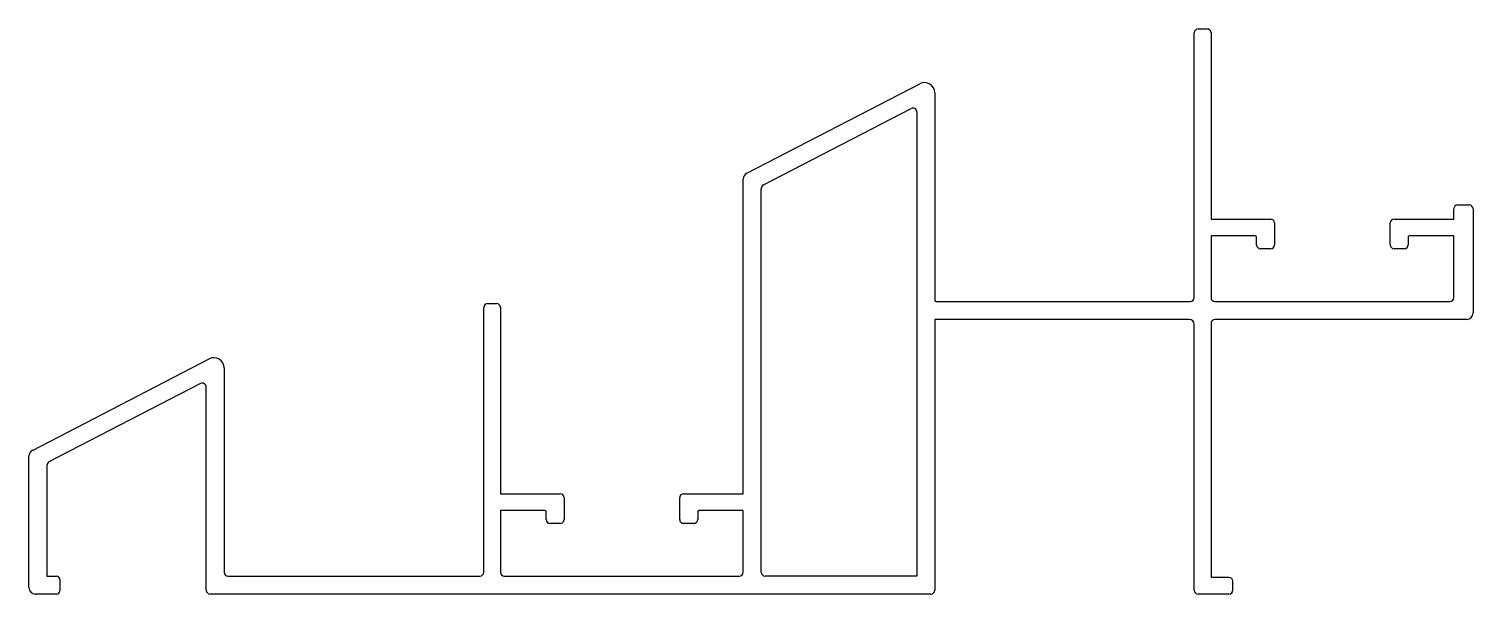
# Model space of a CAD drawing. Extents: x 651 to 763, y 808 to 852.
import ezdxf

# ---------------------------------------------------------------- set-up
doc = ezdxf.new("R2010")
doc.units = 0
doc.layers.get('0').update_dxf_attribs({"linetype": 'CONTINUOUS'})

msp = doc.modelspace()

# ---------------------------------------------------------------- linework, layer by layer
for p, q in [((741.97, 852.04), (742.67, 852.04)), ((741.67, 831.14), (741.67, 851.74)), ((742.97, 851.74), (742.97, 837.24)), ((706.84, 840.81), (720.3, 847.77)), ((721.47, 847.06), (721.47, 830.94)), ((708.13, 839.9), (719.63, 845.85)), ((720.07, 845.58), (720.07, 809.47)), ((706.57, 815.87), (706.57, 840.36)), ((707.97, 809.77), (707.97, 839.63)), ((761.87, 837.24), (761.87, 838.04)), ((762.17, 838.34), (763.07, 838.34)), ((763.37, 838.04), (763.37, 829.94)), ((742.97, 837.24), (747.62, 837.24)), ((747.92, 836.94), (747.92, 835.24)), ((756.92, 835.24), (756.92, 836.94)), ((757.22, 837.24), (761.87, 837.24)), ((742.97, 835.94), (742.97, 831.14)), ((746.42, 835.94), (742.97, 835.94)), ((746.52, 835.24), (746.52, 835.84)), ((758.32, 835.84), (758.32, 835.24)), ((761.87, 835.94), (758.42, 835.94)), ((761.87, 831.14), (761.87, 835.94)), ((747.62, 834.94), (746.82, 834.94)), ((758.02, 834.94), (757.22, 834.94)), ((686.67, 830.67), (687.37, 830.67)), ((721.57, 830.84), (741.37, 830.84)), ((743.27, 830.84), (761.57, 830.84)), ((686.37, 809.77), (686.37, 830.37)), ((687.67, 830.37), (687.67, 815.87)), ((741.27, 829.44), (721.47, 829.44)), ((721.47, 829.44), (721.47, 808.37)), ((741.67, 808.37), (741.67, 829.04)), ((742.97, 829.14), (742.97, 809.37)), ((762.87, 829.44), (743.27, 829.44)), ((651.24, 819.25), (665, 826.37)), ((666.17, 825.66), (666.17, 809.77)), ((664.33, 824.45), (652.53, 818.35)), ((664.77, 808.37), (664.77, 824.18)), ((650.97, 808.57), (650.97, 818.81)), ((652.37, 818.08), (652.37, 809.47)), ((687.67, 815.87), (692.32, 815.87)), ((692.62, 815.57), (692.62, 813.87)), ((701.62, 813.87), (701.62, 815.57)), ((701.92, 815.87), (706.57, 815.87)), ((691.12, 814.57), (687.67, 814.57)), ((687.67, 814.57), (687.67, 809.77)), ((691.22, 813.87), (691.22, 814.47)), ((703.02, 814.47), (703.02, 813.87)), ((706.57, 814.57), (703.12, 814.57)), ((706.57, 809.77), (706.57, 814.57)), ((692.32, 813.57), (691.52, 813.57)), ((702.72, 813.57), (701.92, 813.57)), ((652.37, 809.47), (653.12, 809.47)), ((666.47, 809.47), (686.07, 809.47)), ((687.97, 809.47), (706.27, 809.47)), ((720.07, 809.47), (708.27, 809.47)), ((744.37, 809.37), (742.97, 809.37)), ((653.37, 809.22), (653.37, 808.32)), ((744.67, 808.37), (744.67, 809.07)), ((653.12, 808.07), (651.47, 808.07)), ((721.17, 808.07), (665.07, 808.07)), ((744.37, 808.07), (741.97, 808.07))]:
    msp.add_line(p, q)
for centre, radius, start, end in [((741.97, 851.74), 0.3, 90, 180), ((742.67, 851.74), 0.3, 0, 90), ((720.67, 847.06), 0.8, 0, 117.3515), ((719.77, 845.58), 0.3, 0, 117.3515), ((707.07, 840.36), 0.5, 117.3515, 180), ((708.27, 839.63), 0.3, 117.3515, 180), ((762.17, 838.04), 0.3, 90, 180), ((763.07, 838.04), 0.3, 0, 90), ((747.62, 836.94), 0.3, 0, 90), ((757.22, 836.94), 0.3, 90, 180), ((746.42, 835.84), 0.1, 0, 90), ((746.82, 835.24), 0.3, 180, 270), ((747.62, 835.24), 0.3, 270, 0), ((757.22, 835.24), 0.3, 180, 270), ((758.02, 835.24), 0.3, 270, 0), ((758.42, 835.84), 0.1, 90, 180), ((686.67, 830.37), 0.3, 90, 180), ((687.37, 830.37), 0.3, 360, 90), ((721.57, 830.94), 0.1, 180, 270), ((741.37, 831.14), 0.3, 270, 0), ((743.27, 831.14), 0.3, 180, 270), ((761.57, 831.14), 0.3, 270, 0), ((762.87, 829.94), 0.5, 270, 0), ((741.27, 829.04), 0.4, 0, 90), ((743.27, 829.14), 0.3, 90, 180), ((665.37, 825.66), 0.8, 360, 117.3515), ((664.47, 824.18), 0.3, 360, 117.3515), ((651.47, 818.81), 0.5, 117.3515, 180), ((652.67, 818.08), 0.3, 117.3515, 180), ((692.32, 815.57), 0.3, 0, 90), ((701.92, 815.57), 0.3, 90, 180), ((691.12, 814.47), 0.1, 0, 90), ((691.52, 813.87), 0.3, 180, 270), ((692.32, 813.87), 0.3, 270, 0), ((701.92, 813.87), 0.3, 180, 270), ((702.72, 813.87), 0.3, 270, 0), ((703.12, 814.47), 0.1, 90, 180), ((653.12, 809.22), 0.25, 0, 90), ((666.47, 809.77), 0.3, 180, 270), ((686.07, 809.77), 0.3, 270, 0), ((687.97, 809.77), 0.3, 180, 270), ((706.27, 809.77), 0.3, 270, 0), ((708.27, 809.77), 0.3, 180, 270), ((744.37, 809.07), 0.3, 0, 90), ((651.47, 808.57), 0.5, 180, 270), ((653.12, 808.32), 0.25, 270, 0), ((665.07, 808.37), 0.3, 180, 270), ((721.17, 808.37), 0.3, 270, 0), ((741.97, 808.37), 0.3, 180, 270), ((744.37, 808.37), 0.3, 270, 0)]:
    msp.add_arc(centre, radius, start, end)

doc.saveas('drawing.dxf')
